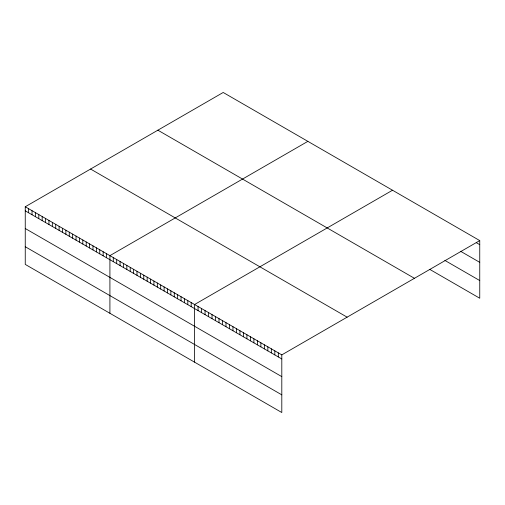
<?xml version="1.0" encoding="UTF-8"?>
<svg xmlns="http://www.w3.org/2000/svg" width="505" height="505" viewBox="0 0 505 505"><rect width="100%" height="100%" fill="white"/><g stroke="black" fill="none" stroke-linecap="round" stroke-linejoin="round"><path stroke-width="0.76" d="M25.25 206.76L281.803 354.876L281.803 412.528L25.25 264.405L25.25 206.76L223.197 92.472L479.75 240.595L479.75 298.24L429.742 269.367M307.861 141.356L109.913 255.637L109.913 313.283M392.524 190.233L194.577 304.515L194.577 362.167M281.803 354.876L479.75 240.595M476.259 242.652L479.75 244.666M460.56 251.269L479.75 262.348M444.861 260.416L479.75 280.559M157.876 130.189L414.428 278.305M90.572 169.042L347.124 317.165M25.25 210.831L281.803 358.948M25.25 228.512L281.803 376.629M25.25 246.724L281.803 394.847M278.312 352.862L278.312 356.934M274.827 350.849L274.827 354.92M271.337 348.835L271.337 352.907M267.846 346.821L267.846 350.893M264.355 344.808L264.355 348.879M260.87 342.794L260.87 346.866M257.38 340.774L257.38 344.846M253.889 338.76L253.889 342.832M250.398 336.747L250.398 340.818M246.913 334.733L246.913 338.805M243.423 332.719L243.423 336.791M239.932 330.706L239.932 334.777M236.447 328.692L236.447 332.763M232.957 326.678L232.957 330.75M229.466 324.665L229.466 328.73M225.975 322.644L225.975 326.716M222.49 320.631L222.49 324.702M219 318.617L219 322.689M215.509 316.603L215.509 320.675M212.018 314.59L212.018 318.661M208.533 312.576L208.533 316.648M205.043 310.562L205.043 314.634M201.552 308.549L201.552 312.62M198.061 306.529L198.061 310.6M191.187 302.564L191.187 306.636M187.803 300.608L187.803 304.679M184.413 298.651L184.413 302.722M181.03 296.694L181.03 300.765M177.64 294.743L177.64 298.815M174.257 292.786L174.257 296.858M170.867 290.829L170.867 294.901M167.483 288.879L167.483 292.944M164.093 286.922L164.093 290.994M160.71 284.965L160.71 289.037M157.326 283.008L157.326 287.08M153.937 281.058L153.937 285.129M150.553 279.101L150.553 283.172M147.163 277.144L147.163 281.216M143.78 275.187L143.78 279.259M140.39 273.237L140.39 277.308M137.006 271.28L137.006 275.351M133.617 269.323L133.617 273.394M130.233 267.366L130.233 271.438M126.843 265.415L126.843 269.487M123.46 263.459L123.46 267.53M120.07 261.502L120.07 265.573M116.687 259.551L116.687 263.616M113.297 257.594L113.297 261.666M106.523 253.68L106.523 257.752M103.14 251.73L103.14 255.801M99.75 249.773L99.75 253.845M96.367 247.816L96.367 251.888M92.983 245.859L92.983 249.931M89.593 243.909L89.593 247.98M86.21 241.952L86.21 246.023M82.82 239.995L82.82 244.066M79.436 238.044L79.436 242.11M76.047 236.088L76.047 240.159M72.663 234.131L72.663 238.202M69.273 232.174L69.273 236.245M65.89 230.223L65.89 234.295M62.5 228.266L62.5 232.338M59.117 226.309L59.117 230.381M55.727 224.353L55.727 228.424M52.343 222.402L52.343 226.474M48.953 220.445L48.953 224.517M45.57 218.488L45.57 222.56M42.18 216.531L42.18 220.603M38.797 214.581L38.797 218.652M35.407 212.624L35.407 216.695M32.023 210.667L32.023 214.739M28.633 208.716L28.633 212.782"/></g></svg>
